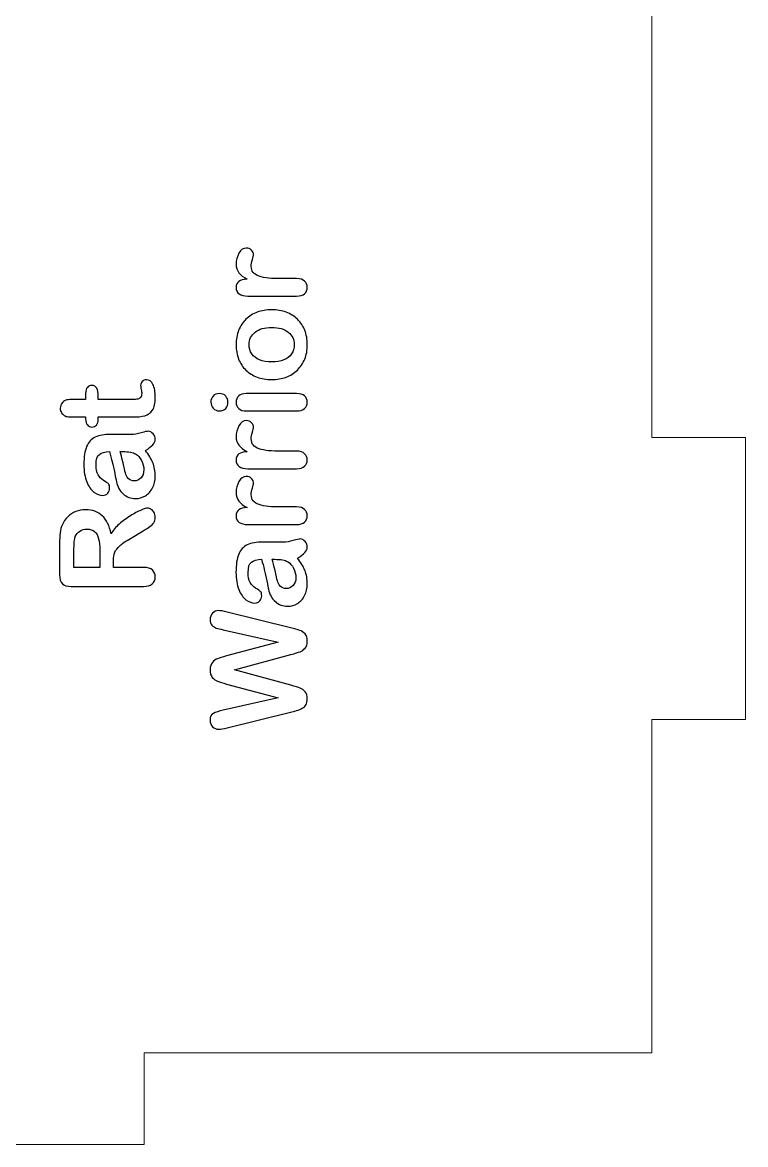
# Model space of a CAD drawing. Header units: inches. Extents: x -9.7 to 11.8, y -8.7 to 8.7.
# Drawn here: x 10.076 to 11.025, y -8.352 to -6.878 of the extents above; entities that cross this region are included whole.
import ezdxf

# ---------------------------------------------------------------- set-up
doc = ezdxf.new("R2010")
doc.units = ezdxf.units.IN
doc.header["$MEASUREMENT"] = 0
doc.layers.add('Base', color=7, linetype='Continuous')

msp = doc.modelspace()

# ---------------------------------------------------------------- linework, layer by layer
at = {"layer": 'Base', "color": 240, "lineweight": 9}
msp.add_open_spline([(10.9022, -4.3258), (10.6317, -4.439), (10.4417, -4.7062), (10.4417, -5.0178), (10.4417, -5.0178), (10.4417, -5.3294), (10.6317, -5.5966), (10.9022, -5.7099), (10.9022, -5.7099), (10.9022, -5.7099), (10.9022, -5.9436), (10.9022, -5.9436), (10.9022, -5.9436), (10.9022, -5.9436), (11.0253, -5.9436), (11.0253, -5.9436), (11.0253, -5.9436), (11.0253, -5.9436), (11.0253, -6.3136), (11.0253, -6.3136), (11.0253, -6.3136), (11.0253, -6.3136), (10.9022, -6.3136), (10.9022, -6.3136), (10.9022, -6.3136), (10.9022, -6.3136), (10.9022, -7.4236), (10.9022, -7.4236), (10.9022, -7.4236), (10.9022, -7.4236), (11.0253, -7.4236), (11.0253, -7.4236), (11.0253, -7.4236), (11.0253, -7.4236), (11.0253, -7.7936), (11.0253, -7.7936), (11.0253, -7.7936), (11.0253, -7.7936), (10.9022, -7.7936), (10.9022, -7.7936), (10.9022, -7.7936), (10.9022, -7.7936), (10.9022, -8.2314), (10.9022, -8.2314), (10.9022, -8.2314), (10.9022, -8.2314), (10.2357, -8.2314), (10.2357, -8.2314), (10.2357, -8.2314), (10.2357, -8.2314), (10.2357, -8.3516), (10.2357, -8.3516), (10.2357, -8.3516), (10.2357, -8.3516), (9.8657, -8.3516), (9.8657, -8.3516), (9.8657, -8.3516), (9.8657, -8.3516), (9.8657, -8.2314), (9.8657, -8.2314), (9.8657, -8.2314), (9.8657, -8.2314), (8.7557, -8.2314), (8.7557, -8.2314), (8.7557, -8.2314), (8.7557, -8.2314), (8.7557, -8.3518), (8.7557, -8.3518), (8.7557, -8.3518), (8.7557, -8.3518), (8.3857, -8.3519), (8.3857, -8.3519), (8.3857, -8.3519), (8.3857, -8.3519), (8.3857, -8.2314), (8.3857, -8.2314), (8.3857, -8.2314), (8.3857, -8.2314), (7.5022, -8.2314), (7.5022, -8.2314), (7.5022, -8.2314), (7.5022, -8.2314), (7.5022, -7.7936), (7.5022, -7.7936), (7.5022, -7.7936), (7.5022, -7.7936), (7.3796, -7.7936), (7.3796, -7.7936), (7.3796, -7.7936), (7.3796, -7.7936), (7.3796, -7.4236), (7.3796, -7.4236), (7.3796, -7.4236), (7.3796, -7.4236), (7.5022, -7.4236), (7.5022, -7.4236), (7.5022, -7.4236), (7.5022, -7.4236), (7.5022, -6.3136), (7.5022, -6.3136), (7.5022, -6.3136), (7.5022, -6.3136), (7.3794, -6.3136), (7.3794, -6.3136), (7.3794, -6.3136), (7.3794, -6.3136), (7.3794, -5.9436), (7.3794, -5.9436), (7.3794, -5.9436), (7.3794, -5.9436), (7.5022, -5.9436), (7.5022, -5.9436), (7.5022, -5.9436), (7.5022, -5.9436), (7.5022, -4.0936), (7.5022, -4.0936), (7.5022, -4.0936), (7.5022, -4.0936), (7.3792, -4.0936), (7.3792, -4.0936), (7.3792, -4.0936), (7.3792, -4.0936), (7.3791, -3.7236), (7.3791, -3.7236), (7.3791, -3.7236), (7.3791, -3.7236), (7.5022, -3.7236), (7.5022, -3.7236), (7.5022, -3.7236), (7.5022, -3.7236), (7.5022, -2.5814), (7.5022, -2.5814), (7.5022, -2.5814), (7.5022, -2.5814), (8.3857, -2.5814), (8.3857, -2.5814), (8.3857, -2.5814), (8.3857, -2.5814), (8.3857, -2.4583), (8.3857, -2.4583), (8.3857, -2.4583), (8.3857, -2.4583), (8.7557, -2.4583), (8.7557, -2.4583), (8.7557, -2.4583), (8.7557, -2.4583), (8.7557, -2.5814), (8.7557, -2.5814), (8.7557, -2.5814), (8.7557, -2.5814), (9.8657, -2.5814), (9.8657, -2.5814), (9.8657, -2.5814), (9.8657, -2.5814), (9.8657, -2.4583), (9.8657, -2.4583), (9.8657, -2.4583), (9.8657, -2.4583), (10.2357, -2.4583), (10.2357, -2.4583), (10.2357, -2.4583), (10.2357, -2.4583), (10.2357, -2.5814), (10.2357, -2.5814), (10.2357, -2.5814), (10.2357, -2.5814), (10.9022, -2.5814), (10.9022, -2.5814), (10.9022, -2.5814), (10.9022, -2.5814), (10.9022, -3.7236), (10.9022, -3.7236), (10.9022, -3.7236), (10.9022, -3.7236), (11.0253, -3.7236), (11.0253, -3.7236), (11.0253, -3.7236), (11.0253, -3.7236), (11.0253, -4.0936), (11.0253, -4.0936), (11.0253, -4.0936), (11.0253, -4.0936), (10.9022, -4.0936), (10.9022, -4.0936), (10.9022, -4.0936), (10.9022, -4.0936), (10.9022, -4.3258), (10.9022, -4.3258)], degree=3, knots=[0, 0, 0, 0, 0.020833, 0.020833, 0.020833, 0.020833, 0.041667, 0.041667, 0.041667, 0.041667, 0.0625, 0.0625, 0.0625, 0.0625, 0.083333, 0.083333, 0.083333, 0.083333, 0.104167, 0.104167, 0.104167, 0.104167, 0.125, 0.125, 0.125, 0.125, 0.145833, 0.145833, 0.145833, 0.145833, 0.166667, 0.166667, 0.166667, 0.166667, 0.1875, 0.1875, 0.1875, 0.1875, 0.208333, 0.208333, 0.208333, 0.208333, 0.229167, 0.229167, 0.229167, 0.229167, 0.25, 0.25, 0.25, 0.25, 0.270833, 0.270833, 0.270833, 0.270833, 0.291667, 0.291667, 0.291667, 0.291667, 0.3125, 0.3125, 0.3125, 0.3125, 0.333333, 0.333333, 0.333333, 0.333333, 0.354167, 0.354167, 0.354167, 0.354167, 0.375, 0.375, 0.375, 0.375, 0.395833, 0.395833, 0.395833, 0.395833, 0.416667, 0.416667, 0.416667, 0.416667, 0.4375, 0.4375, 0.4375, 0.4375, 0.458333, 0.458333, 0.458333, 0.458333, 0.479167, 0.479167, 0.479167, 0.479167, 0.5, 0.5, 0.5, 0.5, 0.520833, 0.520833, 0.520833, 0.520833, 0.541667, 0.541667, 0.541667, 0.541667, 0.5625, 0.5625, 0.5625, 0.5625, 0.583333, 0.583333, 0.583333, 0.583333, 0.604167, 0.604167, 0.604167, 0.604167, 0.625, 0.625, 0.625, 0.625, 0.645833, 0.645833, 0.645833, 0.645833, 0.666667, 0.666667, 0.666667, 0.666667, 0.6875, 0.6875, 0.6875, 0.6875, 0.708333, 0.708333, 0.708333, 0.708333, 0.729167, 0.729167, 0.729167, 0.729167, 0.75, 0.75, 0.75, 0.75, 0.770833, 0.770833, 0.770833, 0.770833, 0.791667, 0.791667, 0.791667, 0.791667, 0.8125, 0.8125, 0.8125, 0.8125, 0.833333, 0.833333, 0.833333, 0.833333, 0.854167, 0.854167, 0.854167, 0.854167, 0.875, 0.875, 0.875, 0.875, 0.895833, 0.895833, 0.895833, 0.895833, 0.916667, 0.916667, 0.916667, 0.916667, 0.9375, 0.9375, 0.9375, 0.9375, 0.958333, 0.958333, 0.958333, 0.958333, 1, 1, 1, 1], dxfattribs=at)
at = {"layer": 'Base', "color": 250}
for points, knots in [([(10.4166, -7.2148), (10.4166, -7.2148), (10.4358, -7.2148), (10.4358, -7.2148), (10.4358, -7.2148), (10.4405, -7.2148), (10.444, -7.2159), (10.4463, -7.2181), (10.4463, -7.2181), (10.4486, -7.2203), (10.4498, -7.2231), (10.4498, -7.2264), (10.4498, -7.2264), (10.4498, -7.2297), (10.4486, -7.2325), (10.4462, -7.2346), (10.4462, -7.2346), (10.4439, -7.2367), (10.4404, -7.2378), (10.4358, -7.2378), (10.4358, -7.2378), (10.4358, -7.2378), (10.3718, -7.2378), (10.3718, -7.2378), (10.3718, -7.2378), (10.3614, -7.2378), (10.3563, -7.2341), (10.3563, -7.2266), (10.3563, -7.2266), (10.3563, -7.2228), (10.3575, -7.2201), (10.3599, -7.2184), (10.3599, -7.2184), (10.3623, -7.2167), (10.3659, -7.2158), (10.3706, -7.2156), (10.3706, -7.2156), (10.3659, -7.2129), (10.3623, -7.21), (10.3599, -7.2071), (10.3599, -7.2071), (10.3575, -7.2042), (10.3563, -7.2004), (10.3563, -7.1956), (10.3563, -7.1956), (10.3563, -7.1907), (10.3575, -7.186), (10.3599, -7.1815), (10.3599, -7.1815), (10.3623, -7.1769), (10.3655, -7.1747), (10.3695, -7.1747), (10.3695, -7.1747), (10.3723, -7.1747), (10.3746, -7.1756), (10.3765, -7.1776), (10.3765, -7.1776), (10.3783, -7.1795), (10.3792, -7.1816), (10.3792, -7.1838), (10.3792, -7.1838), (10.3792, -7.1847), (10.3787, -7.1867), (10.3776, -7.1899), (10.3776, -7.1899), (10.3766, -7.1932), (10.3761, -7.196), (10.3761, -7.1985), (10.3761, -7.1985), (10.3761, -7.2019), (10.377, -7.2046), (10.3787, -7.2068), (10.3787, -7.2068), (10.3805, -7.2089), (10.3831, -7.2106), (10.3866, -7.2117), (10.3866, -7.2117), (10.3901, -7.2129), (10.3942, -7.2137), (10.399, -7.2142), (10.399, -7.2142), (10.4038, -7.2146), (10.4097, -7.2148), (10.4166, -7.2148)], [0, 0, 0, 0, 0.045455, 0.045455, 0.045455, 0.045455, 0.090909, 0.090909, 0.090909, 0.090909, 0.136364, 0.136364, 0.136364, 0.136364, 0.181818, 0.181818, 0.181818, 0.181818, 0.227273, 0.227273, 0.227273, 0.227273, 0.272727, 0.272727, 0.272727, 0.272727, 0.318182, 0.318182, 0.318182, 0.318182, 0.363636, 0.363636, 0.363636, 0.363636, 0.409091, 0.409091, 0.409091, 0.409091, 0.454545, 0.454545, 0.454545, 0.454545, 0.5, 0.5, 0.5, 0.5, 0.545455, 0.545455, 0.545455, 0.545455, 0.590909, 0.590909, 0.590909, 0.590909, 0.636364, 0.636364, 0.636364, 0.636364, 0.681818, 0.681818, 0.681818, 0.681818, 0.727273, 0.727273, 0.727273, 0.727273, 0.772727, 0.772727, 0.772727, 0.772727, 0.818182, 0.818182, 0.818182, 0.818182, 0.863636, 0.863636, 0.863636, 0.863636, 0.909091, 0.909091, 0.909091, 0.909091, 1, 1, 1, 1]), ([(10.403, -7.2557), (10.4099, -7.2557), (10.4162, -7.2568), (10.422, -7.2589), (10.422, -7.2589), (10.4278, -7.2611), (10.4327, -7.2642), (10.4369, -7.2682), (10.4369, -7.2682), (10.4411, -7.2723), (10.4442, -7.2771), (10.4464, -7.2827), (10.4464, -7.2827), (10.4487, -7.2883), (10.4498, -7.2947), (10.4498, -7.3017), (10.4498, -7.3017), (10.4498, -7.3087), (10.4487, -7.3149), (10.4464, -7.3205), (10.4464, -7.3205), (10.4442, -7.326), (10.4409, -7.3309), (10.4367, -7.3349), (10.4367, -7.3349), (10.4326, -7.339), (10.4276, -7.3421), (10.4219, -7.3442), (10.4219, -7.3442), (10.4162, -7.3463), (10.4099, -7.3474), (10.403, -7.3474), (10.403, -7.3474), (10.3961, -7.3474), (10.3897, -7.3463), (10.3839, -7.3442), (10.3839, -7.3442), (10.3781, -7.342), (10.3732, -7.339), (10.369, -7.335), (10.369, -7.335), (10.365, -7.331), (10.3618, -7.3261), (10.3596, -7.3205), (10.3596, -7.3205), (10.3574, -7.3148), (10.3563, -7.3085), (10.3563, -7.3017), (10.3563, -7.3017), (10.3563, -7.2947), (10.3574, -7.2884), (10.3596, -7.2827), (10.3596, -7.2827), (10.3619, -7.2771), (10.3651, -7.2722), (10.3692, -7.2681), (10.3692, -7.2681), (10.3734, -7.2641), (10.3783, -7.261), (10.3841, -7.2589), (10.3841, -7.2589), (10.3898, -7.2568), (10.3961, -7.2557), (10.403, -7.2557)], [0, 0, 0, 0, 0.058824, 0.058824, 0.058824, 0.058824, 0.117647, 0.117647, 0.117647, 0.117647, 0.176471, 0.176471, 0.176471, 0.176471, 0.235294, 0.235294, 0.235294, 0.235294, 0.294118, 0.294118, 0.294118, 0.294118, 0.352941, 0.352941, 0.352941, 0.352941, 0.411765, 0.411765, 0.411765, 0.411765, 0.470588, 0.470588, 0.470588, 0.470588, 0.529412, 0.529412, 0.529412, 0.529412, 0.588235, 0.588235, 0.588235, 0.588235, 0.647059, 0.647059, 0.647059, 0.647059, 0.705882, 0.705882, 0.705882, 0.705882, 0.764706, 0.764706, 0.764706, 0.764706, 0.823529, 0.823529, 0.823529, 0.823529, 0.882353, 0.882353, 0.882353, 0.882353, 1, 1, 1, 1]), ([(10.403, -7.2789), (10.3937, -7.2789), (10.3864, -7.2809), (10.3812, -7.2851), (10.3812, -7.2851), (10.3759, -7.2892), (10.3733, -7.2947), (10.3733, -7.3017), (10.3733, -7.3017), (10.3733, -7.3062), (10.3745, -7.3101), (10.3768, -7.3136), (10.3768, -7.3136), (10.3792, -7.317), (10.3826, -7.3196), (10.3871, -7.3215), (10.3871, -7.3215), (10.3917, -7.3233), (10.397, -7.3242), (10.403, -7.3242), (10.403, -7.3242), (10.4091, -7.3242), (10.4143, -7.3233), (10.4188, -7.3215), (10.4188, -7.3215), (10.4233, -7.3197), (10.4267, -7.3171), (10.4291, -7.3137), (10.4291, -7.3137), (10.4315, -7.3103), (10.4327, -7.3063), (10.4327, -7.3017), (10.4327, -7.3017), (10.4327, -7.2947), (10.4301, -7.2892), (10.4248, -7.2851), (10.4248, -7.2851), (10.4196, -7.2809), (10.4123, -7.2789), (10.403, -7.2789)], [0, 0, 0, 0, 0.090909, 0.090909, 0.090909, 0.090909, 0.181818, 0.181818, 0.181818, 0.181818, 0.272727, 0.272727, 0.272727, 0.272727, 0.363636, 0.363636, 0.363636, 0.363636, 0.454545, 0.454545, 0.454545, 0.454545, 0.545455, 0.545455, 0.545455, 0.545455, 0.636364, 0.636364, 0.636364, 0.636364, 0.727273, 0.727273, 0.727273, 0.727273, 0.818182, 0.818182, 0.818182, 0.818182, 1, 1, 1, 1]), ([(10.1586, -7.3991), (10.1586, -7.3991), (10.1586, -7.3965), (10.1586, -7.3965), (10.1586, -7.3965), (10.1586, -7.3965), (10.1448, -7.3965), (10.1448, -7.3965), (10.1448, -7.3965), (10.1411, -7.3965), (10.1382, -7.3964), (10.1361, -7.3962), (10.1361, -7.3962), (10.1339, -7.396), (10.1321, -7.3955), (10.1306, -7.3946), (10.1306, -7.3946), (10.1291, -7.3937), (10.1278, -7.3924), (10.1268, -7.3907), (10.1268, -7.3907), (10.1258, -7.3891), (10.1253, -7.3872), (10.1253, -7.3851), (10.1253, -7.3851), (10.1253, -7.3822), (10.1264, -7.3796), (10.1286, -7.3772), (10.1286, -7.3772), (10.1301, -7.3756), (10.1318, -7.3746), (10.134, -7.3742), (10.134, -7.3742), (10.1361, -7.3738), (10.1391, -7.3736), (10.1429, -7.3736), (10.1429, -7.3736), (10.1429, -7.3736), (10.1586, -7.3736), (10.1586, -7.3736), (10.1586, -7.3736), (10.1586, -7.3736), (10.1586, -7.3652), (10.1586, -7.3652), (10.1586, -7.3652), (10.1586, -7.3619), (10.1594, -7.3594), (10.1609, -7.3577), (10.1609, -7.3577), (10.1625, -7.356), (10.1645, -7.3551), (10.1668, -7.3551), (10.1668, -7.3551), (10.1699, -7.3551), (10.1721, -7.3564), (10.1733, -7.3588), (10.1733, -7.3588), (10.1746, -7.3612), (10.1752, -7.3647), (10.1752, -7.3693), (10.1752, -7.3693), (10.1752, -7.3693), (10.1752, -7.3736), (10.1752, -7.3736), (10.1752, -7.3736), (10.1752, -7.3736), (10.2175, -7.3736), (10.2175, -7.3736), (10.2175, -7.3736), (10.2211, -7.3736), (10.2238, -7.3735), (10.2258, -7.3732), (10.2258, -7.3732), (10.2277, -7.373), (10.2293, -7.3723), (10.2305, -7.3712), (10.2305, -7.3712), (10.2317, -7.3701), (10.2323, -7.3683), (10.2323, -7.3658), (10.2323, -7.3658), (10.2323, -7.3645), (10.2321, -7.3627), (10.2316, -7.3604), (10.2316, -7.3604), (10.2311, -7.3581), (10.2309, -7.3562), (10.2309, -7.355), (10.2309, -7.355), (10.2309, -7.3531), (10.2316, -7.3514), (10.2331, -7.3499), (10.2331, -7.3499), (10.2346, -7.3484), (10.2364, -7.3477), (10.2386, -7.3477), (10.2386, -7.3477), (10.2423, -7.3477), (10.2452, -7.3497), (10.2471, -7.3538), (10.2471, -7.3538), (10.2491, -7.3578), (10.2501, -7.3636), (10.2501, -7.3712), (10.2501, -7.3712), (10.2501, -7.3784), (10.2489, -7.3839), (10.2464, -7.3875), (10.2464, -7.3875), (10.244, -7.3912), (10.2407, -7.3937), (10.2364, -7.3948), (10.2364, -7.3948), (10.2322, -7.396), (10.2265, -7.3965), (10.2193, -7.3965), (10.2193, -7.3965), (10.2193, -7.3965), (10.1752, -7.3965), (10.1752, -7.3965), (10.1752, -7.3965), (10.1752, -7.3965), (10.1752, -7.3996), (10.1752, -7.3996), (10.1752, -7.3996), (10.1752, -7.4029), (10.1744, -7.4054), (10.1728, -7.4071), (10.1728, -7.4071), (10.1713, -7.4089), (10.1693, -7.4098), (10.1668, -7.4098), (10.1668, -7.4098), (10.1645, -7.4098), (10.1625, -7.4088), (10.1609, -7.407), (10.1609, -7.407), (10.1594, -7.4052), (10.1586, -7.4025), (10.1586, -7.3991)], [0, 0, 0, 0, 0.027778, 0.027778, 0.027778, 0.027778, 0.055556, 0.055556, 0.055556, 0.055556, 0.083333, 0.083333, 0.083333, 0.083333, 0.111111, 0.111111, 0.111111, 0.111111, 0.138889, 0.138889, 0.138889, 0.138889, 0.166667, 0.166667, 0.166667, 0.166667, 0.194444, 0.194444, 0.194444, 0.194444, 0.222222, 0.222222, 0.222222, 0.222222, 0.25, 0.25, 0.25, 0.25, 0.277778, 0.277778, 0.277778, 0.277778, 0.305556, 0.305556, 0.305556, 0.305556, 0.333333, 0.333333, 0.333333, 0.333333, 0.361111, 0.361111, 0.361111, 0.361111, 0.388889, 0.388889, 0.388889, 0.388889, 0.416667, 0.416667, 0.416667, 0.416667, 0.444444, 0.444444, 0.444444, 0.444444, 0.472222, 0.472222, 0.472222, 0.472222, 0.5, 0.5, 0.5, 0.5, 0.527778, 0.527778, 0.527778, 0.527778, 0.555556, 0.555556, 0.555556, 0.555556, 0.583333, 0.583333, 0.583333, 0.583333, 0.611111, 0.611111, 0.611111, 0.611111, 0.638889, 0.638889, 0.638889, 0.638889, 0.666667, 0.666667, 0.666667, 0.666667, 0.694444, 0.694444, 0.694444, 0.694444, 0.722222, 0.722222, 0.722222, 0.722222, 0.75, 0.75, 0.75, 0.75, 0.777778, 0.777778, 0.777778, 0.777778, 0.805556, 0.805556, 0.805556, 0.805556, 0.833333, 0.833333, 0.833333, 0.833333, 0.861111, 0.861111, 0.861111, 0.861111, 0.888889, 0.888889, 0.888889, 0.888889, 0.916667, 0.916667, 0.916667, 0.916667, 0.944444, 0.944444, 0.944444, 0.944444, 1, 1, 1, 1]), ([(10.3456, -7.377), (10.3456, -7.3802), (10.3446, -7.3829), (10.3426, -7.3852), (10.3426, -7.3852), (10.3407, -7.3875), (10.3379, -7.3886), (10.3343, -7.3886), (10.3343, -7.3886), (10.3311, -7.3886), (10.3284, -7.3875), (10.3263, -7.3851), (10.3263, -7.3851), (10.3242, -7.3828), (10.3231, -7.3801), (10.3231, -7.377), (10.3231, -7.377), (10.3231, -7.374), (10.3241, -7.3714), (10.326, -7.3691), (10.326, -7.3691), (10.3279, -7.3668), (10.3307, -7.3657), (10.3343, -7.3657), (10.3343, -7.3657), (10.3378, -7.3657), (10.3406, -7.3668), (10.3426, -7.369), (10.3426, -7.369), (10.3445, -7.3713), (10.3456, -7.3739), (10.3456, -7.377)], [0, 0, 0, 0, 0.111111, 0.111111, 0.111111, 0.111111, 0.222222, 0.222222, 0.222222, 0.222222, 0.333333, 0.333333, 0.333333, 0.333333, 0.444444, 0.444444, 0.444444, 0.444444, 0.555556, 0.555556, 0.555556, 0.555556, 0.666667, 0.666667, 0.666667, 0.666667, 0.777778, 0.777778, 0.777778, 0.777778, 1, 1, 1, 1]), ([(10.3693, -7.3657), (10.3693, -7.3657), (10.4358, -7.3657), (10.4358, -7.3657), (10.4358, -7.3657), (10.4404, -7.3657), (10.4439, -7.3668), (10.4462, -7.3689), (10.4462, -7.3689), (10.4486, -7.3711), (10.4498, -7.3739), (10.4498, -7.3773), (10.4498, -7.3773), (10.4498, -7.3806), (10.4486, -7.3834), (10.4462, -7.3854), (10.4462, -7.3854), (10.4437, -7.3876), (10.4403, -7.3886), (10.4358, -7.3886), (10.4358, -7.3886), (10.4358, -7.3886), (10.37, -7.3886), (10.37, -7.3886), (10.37, -7.3886), (10.3654, -7.3886), (10.362, -7.3876), (10.3597, -7.3854), (10.3597, -7.3854), (10.3574, -7.3834), (10.3563, -7.3806), (10.3563, -7.3773), (10.3563, -7.3773), (10.3563, -7.3739), (10.3574, -7.3711), (10.3597, -7.3689), (10.3597, -7.3689), (10.362, -7.3668), (10.3652, -7.3657), (10.3693, -7.3657)], [0, 0, 0, 0, 0.090909, 0.090909, 0.090909, 0.090909, 0.181818, 0.181818, 0.181818, 0.181818, 0.272727, 0.272727, 0.272727, 0.272727, 0.363636, 0.363636, 0.363636, 0.363636, 0.454545, 0.454545, 0.454545, 0.454545, 0.545455, 0.545455, 0.545455, 0.545455, 0.636364, 0.636364, 0.636364, 0.636364, 0.727273, 0.727273, 0.727273, 0.727273, 0.818182, 0.818182, 0.818182, 0.818182, 1, 1, 1, 1]), ([(10.4166, -7.4414), (10.4166, -7.4414), (10.4358, -7.4414), (10.4358, -7.4414), (10.4358, -7.4414), (10.4405, -7.4414), (10.444, -7.4425), (10.4463, -7.4447), (10.4463, -7.4447), (10.4486, -7.4469), (10.4498, -7.4496), (10.4498, -7.453), (10.4498, -7.453), (10.4498, -7.4563), (10.4486, -7.459), (10.4462, -7.4612), (10.4462, -7.4612), (10.4439, -7.4633), (10.4404, -7.4644), (10.4358, -7.4644), (10.4358, -7.4644), (10.4358, -7.4644), (10.3718, -7.4644), (10.3718, -7.4644), (10.3718, -7.4644), (10.3614, -7.4644), (10.3563, -7.4606), (10.3563, -7.4532), (10.3563, -7.4532), (10.3563, -7.4494), (10.3575, -7.4466), (10.3599, -7.445), (10.3599, -7.445), (10.3623, -7.4433), (10.3659, -7.4423), (10.3706, -7.4422), (10.3706, -7.4422), (10.3659, -7.4394), (10.3623, -7.4366), (10.3599, -7.4337), (10.3599, -7.4337), (10.3575, -7.4308), (10.3563, -7.4269), (10.3563, -7.4221), (10.3563, -7.4221), (10.3563, -7.4173), (10.3575, -7.4126), (10.3599, -7.4081), (10.3599, -7.4081), (10.3623, -7.4035), (10.3655, -7.4012), (10.3695, -7.4012), (10.3695, -7.4012), (10.3723, -7.4012), (10.3746, -7.4022), (10.3765, -7.4041), (10.3765, -7.4041), (10.3783, -7.4061), (10.3792, -7.4082), (10.3792, -7.4104), (10.3792, -7.4104), (10.3792, -7.4112), (10.3787, -7.4133), (10.3776, -7.4165), (10.3776, -7.4165), (10.3766, -7.4198), (10.3761, -7.4226), (10.3761, -7.4251), (10.3761, -7.4251), (10.3761, -7.4284), (10.377, -7.4312), (10.3787, -7.4333), (10.3787, -7.4333), (10.3805, -7.4355), (10.3831, -7.4371), (10.3866, -7.4383), (10.3866, -7.4383), (10.3901, -7.4395), (10.3942, -7.4403), (10.399, -7.4408), (10.399, -7.4408), (10.4038, -7.4412), (10.4097, -7.4414), (10.4166, -7.4414)], [0, 0, 0, 0, 0.045455, 0.045455, 0.045455, 0.045455, 0.090909, 0.090909, 0.090909, 0.090909, 0.136364, 0.136364, 0.136364, 0.136364, 0.181818, 0.181818, 0.181818, 0.181818, 0.227273, 0.227273, 0.227273, 0.227273, 0.272727, 0.272727, 0.272727, 0.272727, 0.318182, 0.318182, 0.318182, 0.318182, 0.363636, 0.363636, 0.363636, 0.363636, 0.409091, 0.409091, 0.409091, 0.409091, 0.454545, 0.454545, 0.454545, 0.454545, 0.5, 0.5, 0.5, 0.5, 0.545455, 0.545455, 0.545455, 0.545455, 0.590909, 0.590909, 0.590909, 0.590909, 0.636364, 0.636364, 0.636364, 0.636364, 0.681818, 0.681818, 0.681818, 0.681818, 0.727273, 0.727273, 0.727273, 0.727273, 0.772727, 0.772727, 0.772727, 0.772727, 0.818182, 0.818182, 0.818182, 0.818182, 0.863636, 0.863636, 0.863636, 0.863636, 0.909091, 0.909091, 0.909091, 0.909091, 1, 1, 1, 1]), ([(10.2372, -7.4405), (10.2415, -7.446), (10.2447, -7.4514), (10.2469, -7.4566), (10.2469, -7.4566), (10.249, -7.4618), (10.2501, -7.4676), (10.2501, -7.4741), (10.2501, -7.4741), (10.2501, -7.48), (10.2489, -7.4852), (10.2466, -7.4896), (10.2466, -7.4896), (10.2442, -7.4941), (10.2411, -7.4975), (10.2371, -7.5), (10.2371, -7.5), (10.2331, -7.5024), (10.2288, -7.5036), (10.2241, -7.5036), (10.2241, -7.5036), (10.2178, -7.5036), (10.2125, -7.5016), (10.2081, -7.4976), (10.2081, -7.4976), (10.2036, -7.4936), (10.2006, -7.4881), (10.1991, -7.4811), (10.1991, -7.4811), (10.1988, -7.4797), (10.198, -7.4761), (10.1968, -7.4703), (10.1968, -7.4703), (10.1957, -7.4645), (10.1946, -7.4595), (10.1936, -7.4554), (10.1936, -7.4554), (10.1926, -7.4513), (10.1914, -7.4468), (10.19, -7.442), (10.19, -7.442), (10.184, -7.4423), (10.1795, -7.4435), (10.1767, -7.4456), (10.1767, -7.4456), (10.1738, -7.4478), (10.1724, -7.4523), (10.1724, -7.4591), (10.1724, -7.4591), (10.1724, -7.4649), (10.1732, -7.4693), (10.1749, -7.4723), (10.1749, -7.4723), (10.1765, -7.4752), (10.1789, -7.4778), (10.1822, -7.4799), (10.1822, -7.4799), (10.1854, -7.482), (10.1876, -7.4834), (10.1886, -7.4843), (10.1886, -7.4843), (10.1897, -7.4852), (10.1902, -7.4871), (10.1902, -7.4899), (10.1902, -7.4899), (10.1902, -7.4925), (10.1894, -7.4947), (10.1877, -7.4966), (10.1877, -7.4966), (10.1861, -7.4985), (10.1839, -7.4994), (10.1813, -7.4994), (10.1813, -7.4994), (10.1773, -7.4994), (10.1733, -7.498), (10.1695, -7.4952), (10.1695, -7.4952), (10.1657, -7.4923), (10.1626, -7.4878), (10.1601, -7.4817), (10.1601, -7.4817), (10.1576, -7.4757), (10.1564, -7.4681), (10.1564, -7.4591), (10.1564, -7.4591), (10.1564, -7.449), (10.1576, -7.441), (10.16, -7.4352), (10.16, -7.4352), (10.1624, -7.4294), (10.1661, -7.4254), (10.1713, -7.423), (10.1713, -7.423), (10.1765, -7.4206), (10.1833, -7.4194), (10.1919, -7.4194), (10.1919, -7.4194), (10.1973, -7.4194), (10.2018, -7.4194), (10.2056, -7.4194), (10.2056, -7.4194), (10.2094, -7.4195), (10.2136, -7.4195), (10.2182, -7.4195), (10.2182, -7.4195), (10.2225, -7.4195), (10.227, -7.4188), (10.2317, -7.4174), (10.2317, -7.4174), (10.2364, -7.4159), (10.2394, -7.4153), (10.2407, -7.4153), (10.2407, -7.4153), (10.2431, -7.4153), (10.2452, -7.4164), (10.2472, -7.4186), (10.2472, -7.4186), (10.2491, -7.4208), (10.2501, -7.4233), (10.2501, -7.4261), (10.2501, -7.4261), (10.2501, -7.4285), (10.249, -7.4308), (10.2468, -7.4331), (10.2468, -7.4331), (10.2445, -7.4354), (10.2414, -7.4379), (10.2372, -7.4405)], [0, 0, 0, 0, 0.030303, 0.030303, 0.030303, 0.030303, 0.060606, 0.060606, 0.060606, 0.060606, 0.090909, 0.090909, 0.090909, 0.090909, 0.121212, 0.121212, 0.121212, 0.121212, 0.151515, 0.151515, 0.151515, 0.151515, 0.181818, 0.181818, 0.181818, 0.181818, 0.212121, 0.212121, 0.212121, 0.212121, 0.242424, 0.242424, 0.242424, 0.242424, 0.272727, 0.272727, 0.272727, 0.272727, 0.30303, 0.30303, 0.30303, 0.30303, 0.333333, 0.333333, 0.333333, 0.333333, 0.363636, 0.363636, 0.363636, 0.363636, 0.393939, 0.393939, 0.393939, 0.393939, 0.424242, 0.424242, 0.424242, 0.424242, 0.454545, 0.454545, 0.454545, 0.454545, 0.484848, 0.484848, 0.484848, 0.484848, 0.515152, 0.515152, 0.515152, 0.515152, 0.545455, 0.545455, 0.545455, 0.545455, 0.575758, 0.575758, 0.575758, 0.575758, 0.606061, 0.606061, 0.606061, 0.606061, 0.636364, 0.636364, 0.636364, 0.636364, 0.666667, 0.666667, 0.666667, 0.666667, 0.69697, 0.69697, 0.69697, 0.69697, 0.727273, 0.727273, 0.727273, 0.727273, 0.757576, 0.757576, 0.757576, 0.757576, 0.787879, 0.787879, 0.787879, 0.787879, 0.818182, 0.818182, 0.818182, 0.818182, 0.848485, 0.848485, 0.848485, 0.848485, 0.878788, 0.878788, 0.878788, 0.878788, 0.909091, 0.909091, 0.909091, 0.909091, 0.939394, 0.939394, 0.939394, 0.939394, 1, 1, 1, 1]), ([(10.2038, -7.442), (10.2051, -7.4453), (10.2064, -7.4502), (10.2078, -7.4567), (10.2078, -7.4567), (10.2091, -7.4631), (10.2102, -7.4675), (10.2108, -7.47), (10.2108, -7.47), (10.2114, -7.4725), (10.2127, -7.4748), (10.2146, -7.4771), (10.2146, -7.4771), (10.2165, -7.4793), (10.2191, -7.4805), (10.2225, -7.4805), (10.2225, -7.4805), (10.226, -7.4805), (10.2289, -7.4791), (10.2314, -7.4765), (10.2314, -7.4765), (10.2338, -7.4739), (10.2351, -7.4704), (10.2351, -7.4661), (10.2351, -7.4661), (10.2351, -7.4616), (10.2341, -7.4574), (10.2321, -7.4536), (10.2321, -7.4536), (10.2301, -7.4497), (10.2275, -7.4469), (10.2243, -7.4451), (10.2243, -7.4451), (10.2209, -7.443), (10.2151, -7.442), (10.2071, -7.442), (10.2071, -7.442), (10.2071, -7.442), (10.2038, -7.442), (10.2038, -7.442)], [0, 0, 0, 0, 0.090909, 0.090909, 0.090909, 0.090909, 0.181818, 0.181818, 0.181818, 0.181818, 0.272727, 0.272727, 0.272727, 0.272727, 0.363636, 0.363636, 0.363636, 0.363636, 0.454545, 0.454545, 0.454545, 0.454545, 0.545455, 0.545455, 0.545455, 0.545455, 0.636364, 0.636364, 0.636364, 0.636364, 0.727273, 0.727273, 0.727273, 0.727273, 0.818182, 0.818182, 0.818182, 0.818182, 1, 1, 1, 1]), ([(10.4166, -7.5147), (10.4166, -7.5147), (10.4358, -7.5147), (10.4358, -7.5147), (10.4358, -7.5147), (10.4405, -7.5147), (10.444, -7.5158), (10.4463, -7.518), (10.4463, -7.518), (10.4486, -7.5202), (10.4498, -7.5229), (10.4498, -7.5263), (10.4498, -7.5263), (10.4498, -7.5296), (10.4486, -7.5324), (10.4462, -7.5345), (10.4462, -7.5345), (10.4439, -7.5366), (10.4404, -7.5377), (10.4358, -7.5377), (10.4358, -7.5377), (10.4358, -7.5377), (10.3718, -7.5377), (10.3718, -7.5377), (10.3718, -7.5377), (10.3614, -7.5377), (10.3563, -7.5339), (10.3563, -7.5265), (10.3563, -7.5265), (10.3563, -7.5227), (10.3575, -7.5199), (10.3599, -7.5183), (10.3599, -7.5183), (10.3623, -7.5166), (10.3659, -7.5156), (10.3706, -7.5155), (10.3706, -7.5155), (10.3659, -7.5127), (10.3623, -7.5099), (10.3599, -7.507), (10.3599, -7.507), (10.3575, -7.5041), (10.3563, -7.5003), (10.3563, -7.4954), (10.3563, -7.4954), (10.3563, -7.4906), (10.3575, -7.4859), (10.3599, -7.4814), (10.3599, -7.4814), (10.3623, -7.4768), (10.3655, -7.4745), (10.3695, -7.4745), (10.3695, -7.4745), (10.3723, -7.4745), (10.3746, -7.4755), (10.3765, -7.4774), (10.3765, -7.4774), (10.3783, -7.4794), (10.3792, -7.4815), (10.3792, -7.4837), (10.3792, -7.4837), (10.3792, -7.4846), (10.3787, -7.4866), (10.3776, -7.4898), (10.3776, -7.4898), (10.3766, -7.4931), (10.3761, -7.4959), (10.3761, -7.4984), (10.3761, -7.4984), (10.3761, -7.5018), (10.377, -7.5045), (10.3787, -7.5066), (10.3787, -7.5066), (10.3805, -7.5088), (10.3831, -7.5104), (10.3866, -7.5116), (10.3866, -7.5116), (10.3901, -7.5128), (10.3942, -7.5136), (10.399, -7.5141), (10.399, -7.5141), (10.4038, -7.5145), (10.4097, -7.5147), (10.4166, -7.5147)], [0, 0, 0, 0, 0.045455, 0.045455, 0.045455, 0.045455, 0.090909, 0.090909, 0.090909, 0.090909, 0.136364, 0.136364, 0.136364, 0.136364, 0.181818, 0.181818, 0.181818, 0.181818, 0.227273, 0.227273, 0.227273, 0.227273, 0.272727, 0.272727, 0.272727, 0.272727, 0.318182, 0.318182, 0.318182, 0.318182, 0.363636, 0.363636, 0.363636, 0.363636, 0.409091, 0.409091, 0.409091, 0.409091, 0.454545, 0.454545, 0.454545, 0.454545, 0.5, 0.5, 0.5, 0.5, 0.545455, 0.545455, 0.545455, 0.545455, 0.590909, 0.590909, 0.590909, 0.590909, 0.636364, 0.636364, 0.636364, 0.636364, 0.681818, 0.681818, 0.681818, 0.681818, 0.727273, 0.727273, 0.727273, 0.727273, 0.772727, 0.772727, 0.772727, 0.772727, 0.818182, 0.818182, 0.818182, 0.818182, 0.863636, 0.863636, 0.863636, 0.863636, 0.909091, 0.909091, 0.909091, 0.909091, 1, 1, 1, 1]), ([(10.1952, -7.5852), (10.1952, -7.5852), (10.1952, -7.594), (10.1952, -7.594), (10.1952, -7.594), (10.1952, -7.594), (10.2348, -7.594), (10.2348, -7.594), (10.2348, -7.594), (10.2401, -7.594), (10.2439, -7.5951), (10.2464, -7.5974), (10.2464, -7.5974), (10.2488, -7.5997), (10.2501, -7.6028), (10.2501, -7.6064), (10.2501, -7.6064), (10.2501, -7.6104), (10.2488, -7.6136), (10.2462, -7.6157), (10.2462, -7.6157), (10.2436, -7.6179), (10.2398, -7.619), (10.2348, -7.619), (10.2348, -7.619), (10.2348, -7.619), (10.1398, -7.619), (10.1398, -7.619), (10.1398, -7.619), (10.1344, -7.619), (10.1305, -7.6178), (10.1281, -7.6154), (10.1281, -7.6154), (10.1257, -7.613), (10.1244, -7.6091), (10.1244, -7.6037), (10.1244, -7.6037), (10.1244, -7.6037), (10.1244, -7.563), (10.1244, -7.563), (10.1244, -7.563), (10.1244, -7.5574), (10.1247, -7.5526), (10.1252, -7.5486), (10.1252, -7.5486), (10.1257, -7.5446), (10.1266, -7.541), (10.1281, -7.5378), (10.1281, -7.5378), (10.1297, -7.5339), (10.132, -7.5305), (10.1351, -7.5275), (10.1351, -7.5275), (10.1381, -7.5245), (10.1416, -7.5223), (10.1456, -7.5207), (10.1456, -7.5207), (10.1497, -7.5192), (10.1539, -7.5184), (10.1584, -7.5184), (10.1584, -7.5184), (10.1676, -7.5184), (10.175, -7.521), (10.1805, -7.5262), (10.1805, -7.5262), (10.186, -7.5314), (10.1899, -7.5393), (10.1922, -7.5499), (10.1922, -7.5499), (10.1946, -7.5454), (10.1981, -7.5412), (10.2027, -7.5371), (10.2027, -7.5371), (10.2073, -7.5331), (10.2122, -7.5295), (10.2174, -7.5263), (10.2174, -7.5263), (10.2226, -7.5231), (10.2272, -7.5207), (10.2314, -7.5189), (10.2314, -7.5189), (10.2356, -7.5171), (10.2385, -7.5162), (10.2401, -7.5162), (10.2401, -7.5162), (10.2417, -7.5162), (10.2433, -7.5167), (10.2449, -7.5178), (10.2449, -7.5178), (10.2465, -7.5188), (10.2478, -7.5202), (10.2487, -7.522), (10.2487, -7.522), (10.2496, -7.5238), (10.2501, -7.5259), (10.2501, -7.5283), (10.2501, -7.5283), (10.2501, -7.5311), (10.2494, -7.5334), (10.2481, -7.5354), (10.2481, -7.5354), (10.2468, -7.5373), (10.2451, -7.5389), (10.2431, -7.5403), (10.2431, -7.5403), (10.2411, -7.5417), (10.2381, -7.5435), (10.2342, -7.5459), (10.2342, -7.5459), (10.2342, -7.5459), (10.2175, -7.5559), (10.2175, -7.5559), (10.2175, -7.5559), (10.2114, -7.5595), (10.2067, -7.5627), (10.2035, -7.5656), (10.2035, -7.5656), (10.2003, -7.5684), (10.1981, -7.5713), (10.197, -7.5742), (10.197, -7.5742), (10.1958, -7.5771), (10.1952, -7.5808), (10.1952, -7.5852)], [0, 0, 0, 0, 0.03125, 0.03125, 0.03125, 0.03125, 0.0625, 0.0625, 0.0625, 0.0625, 0.09375, 0.09375, 0.09375, 0.09375, 0.125, 0.125, 0.125, 0.125, 0.15625, 0.15625, 0.15625, 0.15625, 0.1875, 0.1875, 0.1875, 0.1875, 0.21875, 0.21875, 0.21875, 0.21875, 0.25, 0.25, 0.25, 0.25, 0.28125, 0.28125, 0.28125, 0.28125, 0.3125, 0.3125, 0.3125, 0.3125, 0.34375, 0.34375, 0.34375, 0.34375, 0.375, 0.375, 0.375, 0.375, 0.40625, 0.40625, 0.40625, 0.40625, 0.4375, 0.4375, 0.4375, 0.4375, 0.46875, 0.46875, 0.46875, 0.46875, 0.5, 0.5, 0.5, 0.5, 0.53125, 0.53125, 0.53125, 0.53125, 0.5625, 0.5625, 0.5625, 0.5625, 0.59375, 0.59375, 0.59375, 0.59375, 0.625, 0.625, 0.625, 0.625, 0.65625, 0.65625, 0.65625, 0.65625, 0.6875, 0.6875, 0.6875, 0.6875, 0.71875, 0.71875, 0.71875, 0.71875, 0.75, 0.75, 0.75, 0.75, 0.78125, 0.78125, 0.78125, 0.78125, 0.8125, 0.8125, 0.8125, 0.8125, 0.84375, 0.84375, 0.84375, 0.84375, 0.875, 0.875, 0.875, 0.875, 0.90625, 0.90625, 0.90625, 0.90625, 0.9375, 0.9375, 0.9375, 0.9375, 1, 1, 1, 1]), ([(10.1433, -7.5709), (10.1433, -7.5709), (10.1433, -7.594), (10.1433, -7.594), (10.1433, -7.594), (10.1433, -7.594), (10.1773, -7.594), (10.1773, -7.594), (10.1773, -7.594), (10.1773, -7.594), (10.1773, -7.5716), (10.1773, -7.5716), (10.1773, -7.5716), (10.1773, -7.5656), (10.1767, -7.5605), (10.1757, -7.5564), (10.1757, -7.5564), (10.1747, -7.5523), (10.1729, -7.5492), (10.1704, -7.547), (10.1704, -7.547), (10.1679, -7.5449), (10.1644, -7.5438), (10.1601, -7.5438), (10.1601, -7.5438), (10.1566, -7.5438), (10.1536, -7.5446), (10.151, -7.5464), (10.151, -7.5464), (10.1484, -7.5481), (10.1464, -7.5505), (10.1451, -7.5536), (10.1451, -7.5536), (10.1439, -7.5566), (10.1433, -7.5623), (10.1433, -7.5709)], [0, 0, 0, 0, 0.1, 0.1, 0.1, 0.1, 0.2, 0.2, 0.2, 0.2, 0.3, 0.3, 0.3, 0.3, 0.4, 0.4, 0.4, 0.4, 0.5, 0.5, 0.5, 0.5, 0.6, 0.6, 0.6, 0.6, 0.7, 0.7, 0.7, 0.7, 0.8, 0.8, 0.8, 0.8, 1, 1, 1, 1]), ([(10.4369, -7.5819), (10.4412, -7.5875), (10.4444, -7.5929), (10.4466, -7.598), (10.4466, -7.598), (10.4487, -7.6032), (10.4498, -7.6091), (10.4498, -7.6155), (10.4498, -7.6155), (10.4498, -7.6214), (10.4486, -7.6266), (10.4463, -7.6311), (10.4463, -7.6311), (10.4439, -7.6355), (10.4408, -7.639), (10.4368, -7.6414), (10.4368, -7.6414), (10.4328, -7.6438), (10.4285, -7.645), (10.4238, -7.645), (10.4238, -7.645), (10.4175, -7.645), (10.4122, -7.643), (10.4078, -7.639), (10.4078, -7.639), (10.4033, -7.6351), (10.4003, -7.6296), (10.3988, -7.6226), (10.3988, -7.6226), (10.3985, -7.6211), (10.3977, -7.6175), (10.3965, -7.6117), (10.3965, -7.6117), (10.3954, -7.6059), (10.3943, -7.601), (10.3933, -7.5969), (10.3933, -7.5969), (10.3923, -7.5927), (10.3911, -7.5883), (10.3897, -7.5834), (10.3897, -7.5834), (10.3837, -7.5837), (10.3792, -7.5849), (10.3764, -7.5871), (10.3764, -7.5871), (10.3735, -7.5893), (10.3721, -7.5937), (10.3721, -7.6005), (10.3721, -7.6005), (10.3721, -7.6064), (10.3729, -7.6108), (10.3746, -7.6137), (10.3746, -7.6137), (10.3762, -7.6167), (10.3786, -7.6192), (10.3819, -7.6213), (10.3819, -7.6213), (10.3852, -7.6234), (10.3873, -7.6249), (10.3883, -7.6258), (10.3883, -7.6258), (10.3894, -7.6267), (10.3899, -7.6285), (10.3899, -7.6314), (10.3899, -7.6314), (10.3899, -7.634), (10.3891, -7.6362), (10.3874, -7.6381), (10.3874, -7.6381), (10.3858, -7.6399), (10.3836, -7.6409), (10.381, -7.6409), (10.381, -7.6409), (10.377, -7.6409), (10.373, -7.6395), (10.3692, -7.6366), (10.3692, -7.6366), (10.3654, -7.6337), (10.3623, -7.6293), (10.3598, -7.6232), (10.3598, -7.6232), (10.3573, -7.6171), (10.3561, -7.6096), (10.3561, -7.6005), (10.3561, -7.6005), (10.3561, -7.5904), (10.3573, -7.5825), (10.3597, -7.5767), (10.3597, -7.5767), (10.3621, -7.5709), (10.3658, -7.5668), (10.371, -7.5644), (10.371, -7.5644), (10.3762, -7.562), (10.383, -7.5608), (10.3916, -7.5608), (10.3916, -7.5608), (10.397, -7.5608), (10.4015, -7.5609), (10.4053, -7.5609), (10.4053, -7.5609), (10.4091, -7.5609), (10.4133, -7.5609), (10.4179, -7.561), (10.4179, -7.561), (10.4222, -7.561), (10.4267, -7.5603), (10.4314, -7.5588), (10.4314, -7.5588), (10.4361, -7.5574), (10.4391, -7.5567), (10.4404, -7.5567), (10.4404, -7.5567), (10.4428, -7.5567), (10.4449, -7.5578), (10.4469, -7.56), (10.4469, -7.56), (10.4488, -7.5623), (10.4498, -7.5648), (10.4498, -7.5676), (10.4498, -7.5676), (10.4498, -7.5699), (10.4487, -7.5723), (10.4465, -7.5746), (10.4465, -7.5746), (10.4443, -7.5769), (10.4411, -7.5793), (10.4369, -7.5819)], [0, 0, 0, 0, 0.030303, 0.030303, 0.030303, 0.030303, 0.060606, 0.060606, 0.060606, 0.060606, 0.090909, 0.090909, 0.090909, 0.090909, 0.121212, 0.121212, 0.121212, 0.121212, 0.151515, 0.151515, 0.151515, 0.151515, 0.181818, 0.181818, 0.181818, 0.181818, 0.212121, 0.212121, 0.212121, 0.212121, 0.242424, 0.242424, 0.242424, 0.242424, 0.272727, 0.272727, 0.272727, 0.272727, 0.30303, 0.30303, 0.30303, 0.30303, 0.333333, 0.333333, 0.333333, 0.333333, 0.363636, 0.363636, 0.363636, 0.363636, 0.393939, 0.393939, 0.393939, 0.393939, 0.424242, 0.424242, 0.424242, 0.424242, 0.454545, 0.454545, 0.454545, 0.454545, 0.484848, 0.484848, 0.484848, 0.484848, 0.515152, 0.515152, 0.515152, 0.515152, 0.545455, 0.545455, 0.545455, 0.545455, 0.575758, 0.575758, 0.575758, 0.575758, 0.606061, 0.606061, 0.606061, 0.606061, 0.636364, 0.636364, 0.636364, 0.636364, 0.666667, 0.666667, 0.666667, 0.666667, 0.69697, 0.69697, 0.69697, 0.69697, 0.727273, 0.727273, 0.727273, 0.727273, 0.757576, 0.757576, 0.757576, 0.757576, 0.787879, 0.787879, 0.787879, 0.787879, 0.818182, 0.818182, 0.818182, 0.818182, 0.848485, 0.848485, 0.848485, 0.848485, 0.878788, 0.878788, 0.878788, 0.878788, 0.909091, 0.909091, 0.909091, 0.909091, 0.939394, 0.939394, 0.939394, 0.939394, 1, 1, 1, 1]), ([(10.4035, -7.5834), (10.4048, -7.5868), (10.4061, -7.5917), (10.4075, -7.5981), (10.4075, -7.5981), (10.4088, -7.6045), (10.4099, -7.609), (10.4105, -7.6115), (10.4105, -7.6115), (10.4112, -7.6139), (10.4124, -7.6163), (10.4143, -7.6185), (10.4143, -7.6185), (10.4162, -7.6208), (10.4188, -7.6219), (10.4222, -7.6219), (10.4222, -7.6219), (10.4257, -7.6219), (10.4286, -7.6206), (10.4311, -7.6179), (10.4311, -7.6179), (10.4335, -7.6153), (10.4348, -7.6119), (10.4348, -7.6076), (10.4348, -7.6076), (10.4348, -7.603), (10.4338, -7.5988), (10.4318, -7.595), (10.4318, -7.595), (10.4298, -7.5912), (10.4272, -7.5883), (10.424, -7.5865), (10.424, -7.5865), (10.4206, -7.5845), (10.4148, -7.5834), (10.4068, -7.5834), (10.4068, -7.5834), (10.4068, -7.5834), (10.4035, -7.5834), (10.4035, -7.5834)], [0, 0, 0, 0, 0.090909, 0.090909, 0.090909, 0.090909, 0.181818, 0.181818, 0.181818, 0.181818, 0.272727, 0.272727, 0.272727, 0.272727, 0.363636, 0.363636, 0.363636, 0.363636, 0.454545, 0.454545, 0.454545, 0.454545, 0.545455, 0.545455, 0.545455, 0.545455, 0.636364, 0.636364, 0.636364, 0.636364, 0.727273, 0.727273, 0.727273, 0.727273, 0.818182, 0.818182, 0.818182, 0.818182, 1, 1, 1, 1]), ([(10.4282, -7.7086), (10.4282, -7.7086), (10.3542, -7.7286), (10.3542, -7.7286), (10.3542, -7.7286), (10.3542, -7.7286), (10.4282, -7.7488), (10.4282, -7.7488), (10.4282, -7.7488), (10.4338, -7.7504), (10.4379, -7.7516), (10.4403, -7.7525), (10.4403, -7.7525), (10.4428, -7.7534), (10.4449, -7.7551), (10.4469, -7.7574), (10.4469, -7.7574), (10.4488, -7.7597), (10.4498, -7.7627), (10.4498, -7.7665), (10.4498, -7.7665), (10.4498, -7.7696), (10.4492, -7.7722), (10.4481, -7.7742), (10.4481, -7.7742), (10.4469, -7.7762), (10.4453, -7.7778), (10.4432, -7.779), (10.4432, -7.779), (10.4411, -7.7803), (10.4386, -7.7813), (10.4357, -7.782), (10.4357, -7.782), (10.4328, -7.7828), (10.4301, -7.7835), (10.4276, -7.7842), (10.4276, -7.7842), (10.4276, -7.7842), (10.3445, -7.8047), (10.3445, -7.8047), (10.3445, -7.8047), (10.3397, -7.8059), (10.336, -7.8066), (10.3334, -7.8066), (10.3334, -7.8066), (10.3303, -7.8066), (10.3275, -7.8055), (10.3254, -7.8032), (10.3254, -7.8032), (10.3232, -7.801), (10.3221, -7.7982), (10.3221, -7.7949), (10.3221, -7.7949), (10.3221, -7.7903), (10.3236, -7.7872), (10.3265, -7.7857), (10.3265, -7.7857), (10.3294, -7.7841), (10.3336, -7.7827), (10.3392, -7.7816), (10.3392, -7.7816), (10.3392, -7.7816), (10.4113, -7.7654), (10.4113, -7.7654), (10.4113, -7.7654), (10.4113, -7.7654), (10.3438, -7.7472), (10.3438, -7.7472), (10.3438, -7.7472), (10.3386, -7.7459), (10.3347, -7.7447), (10.332, -7.7436), (10.332, -7.7436), (10.3293, -7.7426), (10.327, -7.7408), (10.325, -7.7384), (10.325, -7.7384), (10.3231, -7.736), (10.3221, -7.7327), (10.3221, -7.7286), (10.3221, -7.7286), (10.3221, -7.7243), (10.3231, -7.721), (10.3252, -7.7187), (10.3252, -7.7187), (10.3272, -7.7164), (10.3294, -7.7148), (10.3319, -7.7139), (10.3319, -7.7139), (10.3343, -7.713), (10.3382, -7.7118), (10.3438, -7.7103), (10.3438, -7.7103), (10.3438, -7.7103), (10.4113, -7.692), (10.4113, -7.692), (10.4113, -7.692), (10.4113, -7.692), (10.3392, -7.6758), (10.3392, -7.6758), (10.3392, -7.6758), (10.3354, -7.675), (10.3325, -7.6743), (10.3303, -7.6736), (10.3303, -7.6736), (10.3282, -7.6728), (10.3263, -7.6716), (10.3246, -7.6699), (10.3246, -7.6699), (10.3229, -7.6682), (10.3221, -7.6657), (10.3221, -7.6625), (10.3221, -7.6625), (10.3221, -7.6592), (10.3232, -7.6565), (10.3253, -7.6542), (10.3253, -7.6542), (10.3275, -7.6519), (10.3302, -7.6508), (10.3334, -7.6508), (10.3334, -7.6508), (10.3357, -7.6508), (10.3394, -7.6514), (10.3445, -7.6526), (10.3445, -7.6526), (10.3445, -7.6526), (10.4276, -7.6732), (10.4276, -7.6732), (10.4276, -7.6732), (10.4332, -7.6746), (10.4374, -7.6757), (10.44, -7.6767), (10.44, -7.6767), (10.4426, -7.6776), (10.4449, -7.6792), (10.4468, -7.6814), (10.4468, -7.6814), (10.4488, -7.6836), (10.4498, -7.6867), (10.4498, -7.6908), (10.4498, -7.6908), (10.4498, -7.6946), (10.4488, -7.6977), (10.4469, -7.7), (10.4469, -7.7), (10.445, -7.7023), (10.4428, -7.7039), (10.4405, -7.7048), (10.4405, -7.7048), (10.4381, -7.7057), (10.434, -7.7069), (10.4282, -7.7086)], [0, 0, 0, 0, 0.025641, 0.025641, 0.025641, 0.025641, 0.051282, 0.051282, 0.051282, 0.051282, 0.076923, 0.076923, 0.076923, 0.076923, 0.102564, 0.102564, 0.102564, 0.102564, 0.128205, 0.128205, 0.128205, 0.128205, 0.153846, 0.153846, 0.153846, 0.153846, 0.179487, 0.179487, 0.179487, 0.179487, 0.205128, 0.205128, 0.205128, 0.205128, 0.230769, 0.230769, 0.230769, 0.230769, 0.25641, 0.25641, 0.25641, 0.25641, 0.282051, 0.282051, 0.282051, 0.282051, 0.307692, 0.307692, 0.307692, 0.307692, 0.333333, 0.333333, 0.333333, 0.333333, 0.358974, 0.358974, 0.358974, 0.358974, 0.384615, 0.384615, 0.384615, 0.384615, 0.410256, 0.410256, 0.410256, 0.410256, 0.435897, 0.435897, 0.435897, 0.435897, 0.461538, 0.461538, 0.461538, 0.461538, 0.487179, 0.487179, 0.487179, 0.487179, 0.512821, 0.512821, 0.512821, 0.512821, 0.538462, 0.538462, 0.538462, 0.538462, 0.564103, 0.564103, 0.564103, 0.564103, 0.589744, 0.589744, 0.589744, 0.589744, 0.615385, 0.615385, 0.615385, 0.615385, 0.641026, 0.641026, 0.641026, 0.641026, 0.666667, 0.666667, 0.666667, 0.666667, 0.692308, 0.692308, 0.692308, 0.692308, 0.717949, 0.717949, 0.717949, 0.717949, 0.74359, 0.74359, 0.74359, 0.74359, 0.769231, 0.769231, 0.769231, 0.769231, 0.794872, 0.794872, 0.794872, 0.794872, 0.820513, 0.820513, 0.820513, 0.820513, 0.846154, 0.846154, 0.846154, 0.846154, 0.871795, 0.871795, 0.871795, 0.871795, 0.897436, 0.897436, 0.897436, 0.897436, 0.923077, 0.923077, 0.923077, 0.923077, 0.948718, 0.948718, 0.948718, 0.948718, 1, 1, 1, 1])]:
    msp.add_open_spline(points, degree=3, knots=knots, dxfattribs=at)

doc.saveas('drawing.dxf')
